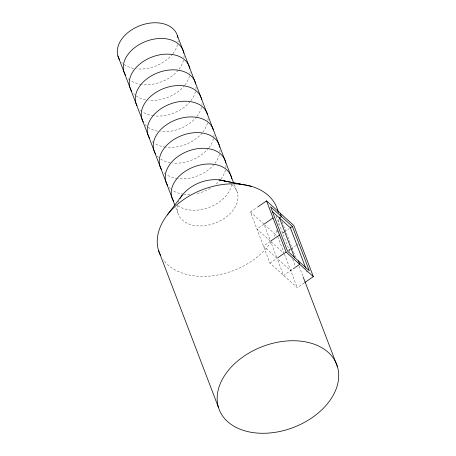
<?xml version="1.0" encoding="UTF-8"?>
<svg xmlns="http://www.w3.org/2000/svg" width="456" height="456" viewBox="0 0 456 456"><rect width="100%" height="100%" fill="white"/><g stroke="black" fill="none" stroke-linecap="round" stroke-linejoin="round"><path stroke-width="0.34" stroke-dasharray="2.28 1.71" d="M304.146 282.965L297.249 287.707L269.969 263.14L250.429 211.972L257.326 207.229M263.842 224.284L256.945 229.032L270.585 241.315M270.357 241.338L263.454 246.086L277.094 258.37L270.83 241.971M282.657 233.005L283.66 232.315M282.31 233.375L284.031 232.189M284.607 231.796L289.207 228.633M269.969 263.14L276.866 258.392M289.172 250.065L291.185 248.68M288.249 250.828L290.546 249.244M291.122 248.851L295.722 245.687M296.297 245.294L298.024 244.102M295.106 267.512L283.609 275.424L277.345 259.025M295.334 267.49L290.734 270.653L277.618 258.843M250.429 211.972L264.07 224.261L270.083 240.004M264.594 224.728L276.661 235.598M306.267 271.212L307.304 272.152M271.109 241.788L284.219 253.599M282.116 221.838L295.573 257.076M299.13 266.384L302.938 276.359M276.142 215.95L289.919 252.031M292.678 259.247L295.682 267.119M276.889 229.995L277.647 231.979M277.71 236.544L283.723 252.288M284.47 254.254L297.249 287.707M234.367 184.851L237.359 192.694M175.834 207.691L177.829 212.923M278.781 219.729A62.922 43.314 -20.9 0 1 278.285 224.557M276.758 230.576A62.922 43.314 -20.9 0 1 273.703 237.593M271.24 241.748A62.922 43.314 -20.9 0 1 216.207 275.259A62.922 43.314 -20.9 0 1 163.14 259.692M231.756 184.669A31.464 21.654 -20.9 0 1 215.374 223.018A31.464 21.654 -20.9 0 1 177.475 205.479M178.336 202.242A31.464 21.654 -20.9 0 1 178.849 200.942M231.722 184.446A31.464 21.654 -20.9 0 1 209.794 207.166A31.464 21.654 -20.9 0 1 177.965 205.65M225.999 165.568A31.464 21.654 -20.9 0 1 225.834 168.11M225.458 170.048A31.464 21.654 -20.9 0 1 220.989 178.991M220.573 179.521A31.464 21.654 -20.9 0 1 215.3 184.805M210.404 188.231A31.464 21.654 -20.9 0 1 195.812 193.806M189.878 194.518A31.464 21.654 -20.9 0 1 184.167 194.347M183.483 194.262A31.464 21.654 -20.9 0 1 171.975 189.958M170.453 188.733A31.464 21.654 -20.9 0 1 169.113 187.382M220.009 149.876A31.464 21.654 -20.9 0 1 219.917 151.774M219.461 154.356A31.464 21.654 -20.9 0 1 214.998 163.299M214.149 164.359A31.464 21.654 -20.9 0 1 178.176 178.655M177.492 178.57A31.464 21.654 -20.9 0 1 166.531 174.654M165.984 174.272A31.464 21.654 -20.9 0 1 163.117 171.69M214.012 134.811A31.464 21.654 -20.9 0 1 213.847 136.726M213.471 138.664A31.464 21.654 -20.9 0 1 209.008 147.607M208.591 148.137A31.464 21.654 -20.9 0 1 172.795 163.026M170.145 162.672A31.464 21.654 -20.9 0 1 159.993 158.58M158.471 157.349A31.464 21.654 -20.9 0 1 157.126 155.998M208.027 118.492A31.464 21.654 -20.9 0 1 207.936 120.395M207.48 122.972A31.464 21.654 -20.9 0 1 203.017 131.915M202.168 132.975A31.464 21.654 -20.9 0 1 166.189 147.271M165.505 147.185A31.464 21.654 -20.9 0 1 154.55 143.269M154.003 142.888A31.464 21.654 -20.9 0 1 151.563 140.773M202.025 103.426A31.464 21.654 -20.9 0 1 201.94 104.703M201.489 107.28A31.464 21.654 -20.9 0 1 197.02 116.223M196.604 116.753A31.464 21.654 -20.9 0 1 160.814 131.641M157.497 131.163A31.464 21.654 -20.9 0 1 148.006 127.195M146.49 125.964A31.464 21.654 -20.9 0 1 145.145 124.613M196.04 87.107A31.464 21.654 -20.9 0 1 195.949 89.011M195.499 91.588A31.464 21.654 -20.9 0 1 191.03 100.531M190.18 101.591A31.464 21.654 -20.9 0 1 154.208 115.887M153.524 115.807A31.464 21.654 -20.9 0 1 142.563 111.885M142.016 111.503A31.464 21.654 -20.9 0 1 139.154 108.927M190.044 72.048A31.464 21.654 -20.9 0 1 189.958 73.319M189.502 75.895A31.464 21.654 -20.9 0 1 185.039 84.839M184.623 85.375A31.464 21.654 -20.9 0 1 148.827 100.263M145.51 99.778A31.464 21.654 -20.9 0 1 136.025 95.811M134.503 94.586A31.464 21.654 -20.9 0 1 133.591 93.697M184.059 55.729A31.464 21.654 -20.9 0 1 183.967 57.627M183.511 60.209A31.464 21.654 -20.9 0 1 179.048 69.152M178.199 70.213A31.464 21.654 -20.9 0 1 142.221 84.508M141.537 84.423A31.464 21.654 -20.9 0 1 130.581 80.501M130.034 80.119A31.464 21.654 -20.9 0 1 127.167 77.543M178.057 40.664A31.464 21.654 -20.9 0 1 177.977 41.935M177.521 44.517A31.464 21.654 -20.9 0 1 173.052 53.46M172.636 53.99A31.464 21.654 -20.9 0 1 136.846 68.879M133.528 68.394A31.464 21.654 -20.9 0 1 124.043 64.433M122.521 63.202A31.464 21.654 -20.9 0 1 121.604 62.312"/><path stroke-width="0.68" d="M167.261 214.97L182.218 195.242M257.902 206.83L266.532 200.896L293.807 225.463L313.346 276.632L304.722 282.566M264.417 223.89L273.041 217.957M270.932 240.945L279.556 235.011M305.788 268.179L290.369 227.806L292.382 226.421L270.562 206.767L287.491 251.113L309.316 270.767L292.382 226.421M277.442 257.999L286.066 252.065L266.532 200.896M295.682 267.119L299.706 264.349L298.406 260.94M219.04 179.886L240.905 184.258M224.312 180.941L251.45 186.367M272.186 211.424L290.369 227.806M286.066 252.065L313.346 276.632M280.166 213.18L281.472 216.594L279.46 217.979L294.656 257.777M277.55 209.874L278.565 212.53M303.189 277.026L337.468 366.784A62.922 43.314 -20.9 0 1 258.78 433.166A62.922 43.314 -20.9 0 1 237.559 361.078A62.922 43.314 -20.9 0 1 337.468 366.784M177.441 35.785L233.614 182.89M117.91 56.008L174.83 205.075M158.483 250.321L218.401 407.236M160.592 255.588A62.922 43.314 -20.9 0 1 202.777 189.553A62.922 43.314 -20.9 0 1 277.892 211.134M180.035 198.537A31.464 21.654 -20.9 0 1 226.13 181.556M231.528 177.589A31.464 21.654 -20.9 0 1 231.779 178.786M173.605 201.096A31.464 21.654 -20.9 0 1 192.592 167.398A31.464 21.654 -20.9 0 1 231.369 177.002M167.614 185.404A31.464 21.654 -20.9 0 1 187.826 151.215A31.464 21.654 -20.9 0 1 225.788 163.094M161.618 169.712A31.464 21.654 -20.9 0 1 181.836 135.523A31.464 21.654 -20.9 0 1 219.792 147.408M155.627 154.02A31.464 21.654 -20.9 0 1 174.614 120.327A31.464 21.654 -20.9 0 1 213.391 129.931M149.636 138.328A31.464 21.654 -20.9 0 1 168.623 104.635A31.464 21.654 -20.9 0 1 207.4 114.239M143.275 122.031A31.464 21.654 -20.9 0 1 163.926 88.424A31.464 21.654 -20.9 0 1 201.706 99.727M136.942 105.712A31.464 21.654 -20.9 0 1 158.414 72.555A31.464 21.654 -20.9 0 1 195.715 84.035M131.659 91.257A31.464 21.654 -20.9 0 1 151.46 57.228A31.464 21.654 -20.9 0 1 189.725 68.343M183.591 52.058A31.464 21.654 -20.9 0 1 183.842 53.255M125.668 75.565A31.464 21.654 -20.9 0 1 144.655 41.866A31.464 21.654 -20.9 0 1 183.432 51.471M119.677 59.873A31.464 21.654 -20.9 0 1 139.889 25.684A31.464 21.654 -20.9 0 1 177.851 37.569"/></g></svg>
